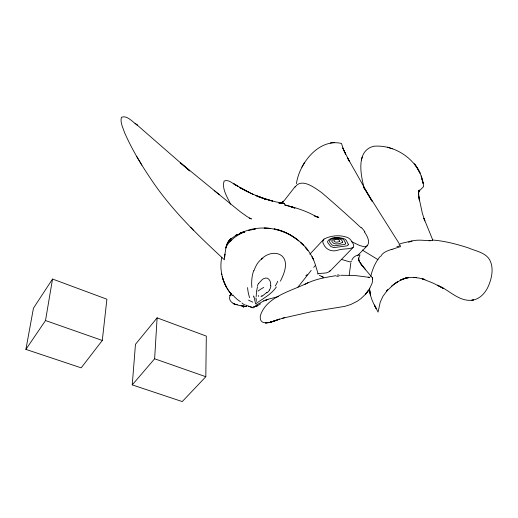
<?xml version="1.0" encoding="UTF-8"?>
<svg xmlns="http://www.w3.org/2000/svg" width="518" height="518" viewBox="0 0 518 518"><rect width="100%" height="100%" fill="white"/><g stroke="black" fill="none" stroke-linecap="round" stroke-linejoin="round"><path stroke-width="0.78" d="M205.821 376.722L206.306 336.111L157.109 317.851L135.47 344.328L132.245 384.887L182.265 401.579L205.821 376.722L154.636 358.786L132.245 384.887M256.19 296.613L256.52 291.31L257.452 287.037M349.21 275.064L350.835 262.879M418.589 190.384L418.395 195.111L419.14 190.132L418.622 192.087L419.308 190.048L418.415 191.835L423.62 186.571C421.73 162.678 397.118 144.276 373.905 146.238C355.523 150.485 360.871 175.608 364.212 188.274M154.636 358.786L157.109 317.851M224.624 257.077L224.916 254.157L224.411 259.809C198.847 236.189 173.524 211.881 153.658 183.113C142.631 167.036 132.297 150.349 124.495 132.44C122.921 127.635 120.04 122.494 121.393 117.327C127.169 114.769 132.705 122.332 137.367 125.136L135.036 123.239M102.292 340.449L106.896 299.216L52.525 279.034L33.443 308.191L25.9 349.391L81.19 367.845L102.292 340.449L45.506 320.545L25.9 349.391M224.883 254.532L226.075 246.982L225.874 247.928L227.901 242.139L226.495 245.202L228.859 240.928L227.875 242.385L230.491 239.212L236.933 234.628L235.58 235.496L243.803 232.025L241.9 232.601C269.923 219.567 306.326 235.541 315.417 264.944M270.48 285.768C271.633 281.662 268.272 275.945 263.558 278.749A12.956 9.81 -81.1 0 0 262.412 279.364L258.631 283.501M296.432 183.696C299.262 163.423 318.784 138.125 341.491 143.441L343.486 149.495L342.825 147.98L345.642 154.15L343.596 149.812L349.287 161.137L347.468 157.731L372.041 201.165L363.377 186.758L400.369 245.474M315.559 265.449L315.559 265.417A19.444 0.486 -44.8 0 0 315.158 265.663M45.506 320.545L52.525 279.034M221.827 257.226C220.532 262.969 220.616 269.004 221.872 274.747M362.211 157.045L361.473 159.971M370.765 276.437C372.39 269.347 375.246 262.412 379.895 256.753M253.956 270.836C255.549 266.181 257.97 261.506 262.114 258.637M330.108 270.636C327.473 274.378 321.458 272.449 317.553 273.983M380.62 256.669C382.394 252.415 387.276 250.874 391.291 249.495M295.072 187.147C301.625 177.357 314.821 187.937 321.581 192.547C335.016 204.034 348.206 215.857 361.163 227.868M231.099 293.408L230.024 295.629L231.099 293.408C224.818 303.988 239.659 305.717 246.426 306.611L241.071 305.614L246.076 306.578M351.8 260.153C353.127 256.896 356.501 254.817 359.991 254.921L358.631 258.372L358.76 257.938L358.896 260.761L358.456 258.832L359.408 261.674L359.149 261.098L361.7 265.035L360.004 262.632L365.65 269.794L361.227 264.484M301.897 167.172L304.409 162.73M280.432 281.125C284.104 273.795 289.122 262.173 281.617 255.639C275.298 251.01 266.394 253.859 261.376 259.11M225.414 247.837C229.519 240.546 236.448 235.263 244.075 232.032L242.094 232.498L244.425 231.993L241.291 232.517M276.353 286.946C271.283 294.625 262.73 298.549 255.607 303.93L254.001 296.911M365.799 246.646C371.445 243.628 367.204 235.768 364.471 231.98M297.999 287.108L311.208 270.396M295.066 186.7L284.466 200.291L282.582 202.175L283.437 201.373L280.089 203.367L282.459 202.532L279.467 203.224L283.715 203.166L278.833 203.082L284.635 203.49L275.893 201.871L263.435 198.498L272.604 201.133L258.204 196.575L266.906 199.644L255.62 195.5L265.365 199.106L252.603 194.12L239.199 187.354L248.601 192.165L241.2 188.073M329.467 271.71L353.121 247.481C354.94 245.046 351.994 242.1 350.783 240.028A5.361 2.83 43.5 0 0 348.42 237.917C340.896 234.544 331.131 235.321 323.925 239.122L309.822 254.228M323.925 239.122L322.785 241.589A5.653 3.069 43.1 0 0 323.53 243.991C325.867 250.006 332.634 252.26 338.409 250.019C343.181 248.491 348.543 249.482 353.121 247.481M357.381 255.75L367.502 245.526M229.04 240.643L231.106 238.623L229.04 240.643L230.516 239.277M229.804 241.764L231.799 239.879M261.959 296.361L266.796 292.463M391.537 286.13L397.843 281.527L393.479 284.706L386.577 291.174L387.781 289.756L382.925 296.322L380.244 302.117L378.056 312.089L374.385 305.018L376.295 308.702C372.772 302.376 369.554 295.519 369.574 288.125M260.58 303.807L257.116 306.008L253.924 306.811M257.109 305.031L253.224 307.88L250.233 307.006M399.721 246.859L392.968 249.009M395.726 283.061L400.42 280.296L405.529 278.069L400.239 280.186L402.926 279.105M256.352 305.089L256.876 304.785M257.407 304.48L263.63 301.01L263.927 300.304M304.526 284.576C314.232 279.234 325.31 277.415 336.111 275.654M432.388 240.184L432.776 240.067L430.866 240.721M408.598 242.301C415.047 239.109 422.332 240.3 429.221 240.74M263.96 301.01L267.961 299.3L278.639 296.497M256.015 306.488L257.116 306.008M351.541 261.493L350.854 261.745A8.676 4.086 36.6 0 1 349.54 261.823L341.537 259.427M308.437 282.427C292.236 291.032 266.608 295.998 260.347 315.695C258.67 327.752 273.996 321.348 279.5 319.069L270.791 322.066L276.094 320.318M266.841 299.721L265.682 300.168L268.007 299.313M253.872 306.74L256.371 305.814M273.711 321.115L284.79 317.586M254.196 306.675L255.478 306.255M402.784 279.17L408.132 277.68L405.108 278.198L410.69 277.467L416.44 277.46L413.396 277.37L419.217 278.101L424.935 279.506L422.131 278.768L433.236 283.165L443.777 288.623L437.309 285.172C449.138 289.73 459.278 302.376 472.921 300.071C480.037 298.873 485.256 292.923 488.157 286.655C491.847 278.296 494.14 267.923 489.491 259.486C484.9 252.285 475.589 251.088 468.369 247.902C456.785 244.14 444.91 240.993 432.724 240.048M400.44 243.583L412.004 240.941M269.949 322.287L272.934 321.438L268.13 322.759L265.397 322.934L266.971 322.837M279.759 203.263L281.216 202.875M282.18 318.33L310.198 311.959L344.807 306.365L350.815 304.487L357.316 301.211L360.891 298.653L365.663 294.094L369.858 288.196L372.131 283.087L372.636 280.86L372.345 277.784L365.32 269.392M253.082 229.461L255.549 228.891L248.543 230.51M330.354 142.968L334.291 142.346M473.73 299.941L471.892 300.239L472.921 300.071M368.945 277.195L368.227 277.305L369.826 277.434L354.208 275.414L340.591 275.285M241.543 232.511L242.858 232.329L241.401 232.498M240.98 232.53L244.807 232.161L240.74 232.53M240.838 232.53L243.078 232.427M254.04 306.701L255.309 306.701L254.623 306.475M236.072 304.338L237.348 304.422M252.098 307.193L246.205 305.439M249.223 218.246L250.505 218.538M315.248 216.401L318.848 217.411L315.863 216.427L318.039 217.139M249.391 306.494L248.355 306.183M249.741 218.363L251.476 218.952L247.028 216.576L240.255 211.745L214.167 190.501M387.406 147.157L392.249 148.776M319.347 275.252L323.627 277.331M321.186 276.431L323.141 277.156M294.218 207.88L291.33 206.76L294.956 208.068L284.401 204.791C294.975 207.537 305.594 210.541 315.119 216.045L314.335 215.708L316.66 216.686M252.603 194.12L253.185 194.405L249.864 192.787M351.295 241.556L359.757 245.538L364.419 246.814A8.871 5.245 48.8 0 0 365.792 246.639M377.965 259.628L362.27 250.039M246.283 191.064L233.864 183.812L237.846 186.176C233.735 184.861 228.859 178.684 224.087 181.093C221.672 189.051 227.428 197.203 230.588 204.196M298.802 240.941C291.738 234.997 283.275 230.639 274.158 228.937C282.608 230.542 290.585 234.343 297.261 239.75M136.292 124.262L189.808 170.946L180.335 162.756L219.25 194.632M193.363 230.121L190.799 227.486M306.876 249.119L305.18 247.073L308.009 250.492M221.704 273.899C223.012 280.983 226.062 287.781 230.614 293.369M229.733 292.314L232.368 295.493C227.512 290.125 224.067 283.553 222.235 276.56L223.588 280.937L226.049 286.383M136.655 156.391L141.867 165.145M313.034 258.65L312.114 256.786L313.584 259.809M432.614 239.711L423.918 218.285L424.805 220.94L422.306 213.099L418.738 196.477L419.45 200.783L418.518 192.152M318.026 273.601L315.559 265.417M421.14 175.984L422.423 180.568M256.099 299.197L256.378 301.431M256.067 298.944L255.931 297.928M337.302 274.974A33.333 6.132 -24.9 0 1 338.979 275.032M336.726 276.359A25.104 4.681 -25.9 0 1 338.545 276.224M339.368 275.757A20.202 4.209 -30.4 0 1 339.601 275.841M314.776 266.194A24.883 0.622 -44.3 0 1 313.74 267.34M305.821 275.822A28.704 0.816 -43.6 0 1 307.193 274.559M277.765 281.268A29.286 24.599 -77.9 0 1 275.226 285.988M262.153 258.715A19.859 15.825 77.5 0 1 262.879 258.242M251.871 287.451A33.806 26.14 80.4 0 1 253.652 270.642M249.605 297.721A33.968 26.599 81.1 0 1 247.565 287.581M253.865 296.982A34.46 19.755 80.9 0 1 253.587 295.953M257.945 291.135A47.98 19.684 -58.7 0 1 263.753 287.445M258.605 296.458A19.27 9.602 89.5 0 1 258.527 295.454M257.291 286.208A16.064 12.969 -86.7 0 1 257.498 285.748M257.595 285.204A20.357 15.961 -84.3 0 1 258.579 283.45M270.914 285.735A7.427 5.575 -71 0 1 269.502 289.931M269.509 290.074A7.88 4.753 -70.6 0 1 266.822 292.832M260.994 296.464A61.966 28.445 -62 0 1 261.978 295.649M240.397 301.644A33.171 9.389 19.2 0 1 233.113 295.111M252.823 302.175A33.56 8.877 19.3 0 1 248.517 300.142M246.367 305.348A34.188 16.045 7.8 0 1 245.532 304.96M243.751 307.362A19.062 8.631 -2.2 0 1 241.731 305.426M244.613 304.785A15.812 2.681 15.4 0 1 241.951 302.998M361.48 227.59A20.338 9.473 47.5 0 1 364.918 231.896M399.287 245.707A9.33 2.797 -2.4 0 1 400.582 246.879M396.905 246.549A15.883 4.338 -21.6 0 1 398.627 246.516M398.905 244.936A16.9 5.53 -46.1 0 1 399.035 244.943M430.704 240.676A7.906 1.198 9.2 0 1 429.046 240.682M391.252 249.67A17.793 6.028 -21.8 0 1 392.884 249.19M348.277 244.224L348.128 245.111L346.95 245.849L333.812 247.61L330.866 246.542L328.049 243.059A3.768 2.033 43.1 0 1 327.551 241.466C330.542 236.279 339.672 237.05 344.716 238.992A3.607 1.91 43.4 0 1 346.309 240.41L348.277 244.224M345.59 243.201L345.474 243.894L344.548 244.464L334.298 245.817L332.006 244.988L329.817 242.282A2.933 1.58 43.1 0 1 329.422 241.038C331.753 236.998 338.882 237.6 342.806 239.115A2.817 1.496 43.4 0 1 344.056 240.222L345.59 243.201M342.728 242.21C340.294 243.803 333.832 245.532 332.006 241.576A1.988 1.068 43.2 0 1 331.74 240.734C333.32 237.989 338.17 238.403 340.838 239.426A1.917 1.023 43.3 0 1 341.686 240.184L342.728 242.21M339.756 241.246C338.435 242.081 334.952 243.013 333.961 240.896A1.075 0.576 43.2 0 1 333.819 240.443L335.34 239.484L338.733 239.737A1.036 0.55 43.3 0 1 339.193 240.145L339.756 241.246M368.181 290.844L365.663 294.094L368.181 290.844M240.818 232.996L239.789 233.411L240.786 233.029M268.13 228.302L264.135 228.153L270.435 228.399L268.13 228.302M235.004 304.28L233.152 303.542L235.004 304.28M302.512 244.334L300.323 242.249L303.852 245.649L302.512 244.334M416.466 166.608L414.419 163.85L417.489 168.033L420.104 173.187L416.466 166.608M372.461 278.244L372.345 277.784L372.649 278.995L372.461 278.244M422.856 182.569L422.06 179.157L423.031 183.32L422.856 182.569M370.376 294.871L369.58 289.607L370.376 294.871"/></g></svg>
